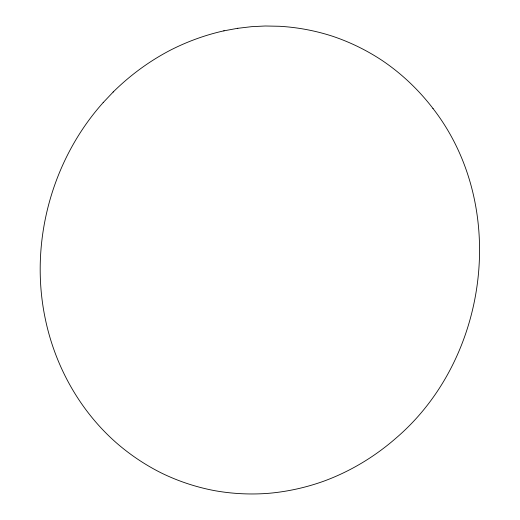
<?xml version="1.0" encoding="UTF-8"?>
<svg xmlns="http://www.w3.org/2000/svg" width="520" height="520" viewBox="0 0 520 520"><rect width="100%" height="100%" fill="white"/><g stroke="black" fill="none" stroke-linecap="round" stroke-linejoin="round"><path stroke-width="0.78" d="M103.344 102.401L103.181 102.577C51.038 160.849 28.938 244.361 45.708 320.775L45.754 321.022C55.796 367.244 79.995 410.534 115.453 442.019L115.752 442.299C129.571 454.415 144.911 464.763 161.356 472.979L161.668 473.135C178.1 481.124 195.54 486.947 213.467 490.432L213.805 490.503C231.836 493.812 250.257 494.741 268.528 493.324L268.781 493.304C287.261 491.679 305.481 487.663 322.966 481.468L323.18 481.397C349.921 471.679 374.666 456.794 396.058 438.068L396.175 437.97C489.053 358.397 508.644 206.232 433.069 108.596L432.933 108.427M113.12 92.073L113.302 91.884C130.26 75.14 149.662 60.898 170.839 49.946L171.151 49.79C187.831 41.353 205.511 34.951 223.756 30.869L224.146 30.79M103.181 102.577L113.302 91.884M237.393 28.353L251.524 26.676L265.291 26L279.383 26.273C297.628 27.306 315.699 30.713 333.067 36.407L333.392 36.523C350.721 42.413 367.244 50.57 382.479 60.704L382.694 60.853C401.941 73.905 418.938 90.142 433.069 108.596M223.756 30.869L237.796 28.275"/></g></svg>
